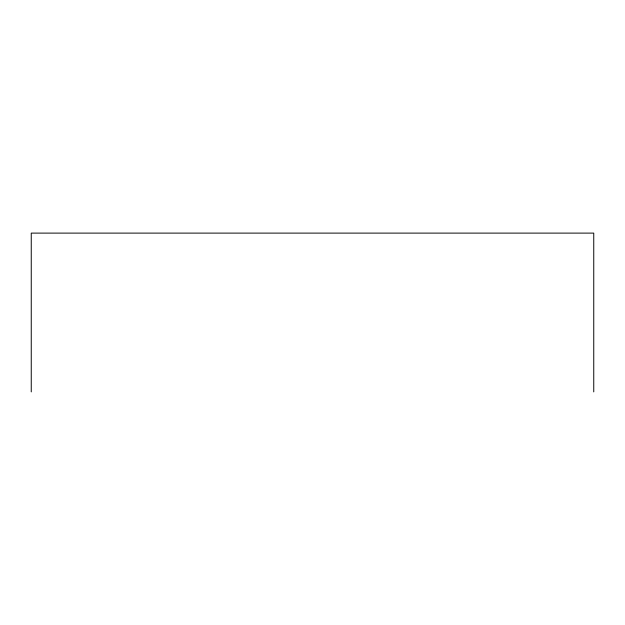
<?xml version="1.0" encoding="UTF-8"?>
<svg xmlns="http://www.w3.org/2000/svg" width="625" height="625" viewBox="0 0 625 625"><rect width="100%" height="100%" fill="white"/><g stroke="black" fill="none" stroke-linecap="round" stroke-linejoin="round"><path stroke-width="0.94" d="M593.75 391.891L593.75 233.109L31.25 233.109L31.25 391.891"/></g></svg>
